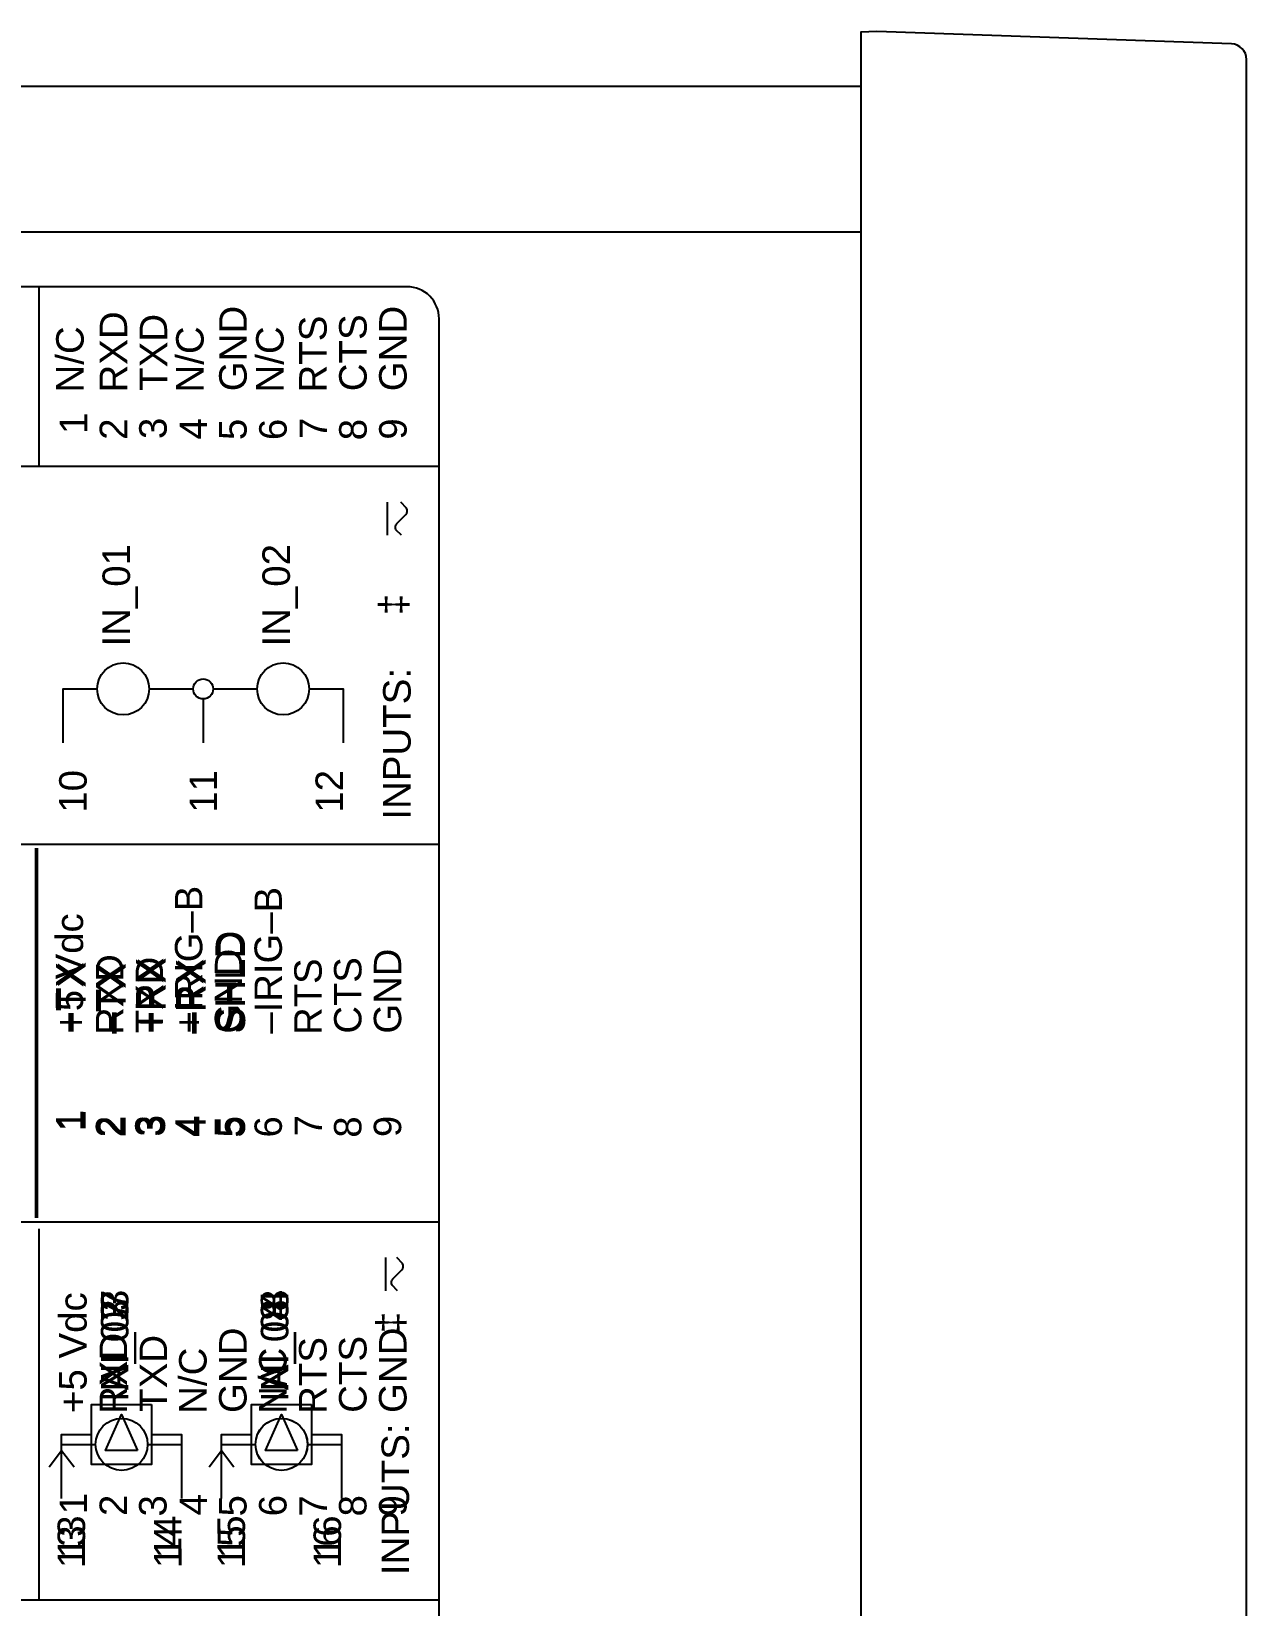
# Model space of a CAD drawing. Extents: x 1.1 to 23.7, y 0.2 to 17.2.
# Drawn here: x 12.071 to 15.11, y 5.063 to 8.999 of the extents above; entities that cross this region are included whole.
import ezdxf

# ---------------------------------------------------------------- set-up
doc = ezdxf.new("R2010")
doc.units = 0
doc.header["$MEASUREMENT"] = 0
for name, color, linetype in [('2_01__00__NO_ETH__EIA-232', 7, 'CONTINUOUS'), ('2_02__01__NO_ETH__EIA-485', 7, 'CONTINUOUS'), ('2_03__02___1__10-100BASE-T', 7, 'CONTINUOUS'), ('2_04__03___1__10-100BASE-T', 7, 'CONTINUOUS'), ('2_05__04___1__100BASE-FX_E', 7, 'CONTINUOUS'), ('2_06__06___2__10-100BASE-T', 7, 'CONTINUOUS'), ('2_07__08___2__100BASE-FX_E', 7, 'CONTINUOUS'), ('2_08__10__FO__NO_ETH__EIA-', 7, 'CONTINUOUS'), ('2_09__11__FO__NO_ETH__EIA-', 7, 'CONTINUOUS'), ('2_10__12__FO___1__10-100BA', 7, 'CONTINUOUS'), ('2_11__13__FO___1__10-100BA', 7, 'CONTINUOUS'), ('2_12__14__FO___1__100BASE-', 7, 'CONTINUOUS'), ('2_13__16__FO___2__10-100BA', 7, 'CONTINUOUS'), ('2_14__18__FO___2__100BASE-', 7, 'CONTINUOUS'), ('3_02__B-___3__DI___4__DO__', 7, 'CONTINUOUS'), ('3_03__1-___4__DI___4__DO', 7, 'CONTINUOUS'), ('3_04__C-___4__DI___4__FHCI', 7, 'CONTINUOUS'), ('3_05__5-___8__AI', 7, 'CONTINUOUS'), ('3_06__6-___4__AI___4__AO', 7, 'CONTINUOUS'), ('3_07__A-__SERIAL_COMM_CARD', 7, 'CONTINUOUS'), ('3_08__3-___8__DI', 7, 'CONTINUOUS'), ('3_09__D-___4__DI___2__FORM', 7, 'CONTINUOUS'), ('7_00______DWG_', 7, 'CONTINUOUS')]:
    doc.layers.add(name, color=color, linetype=linetype)
doc.styles.add('ARIAL', font='arial.ttf')

msp = doc.modelspace()

# ---------------------------------------------------------------- linework, layer by layer
at = {"layer": '2_01__00__NO_ETH__EIA-232'}
msp.add_lwpolyline([(12.0821, 6.0321), (12.0821, 6.9571)], dxfattribs=at)
at = {"layer": '2_02__01__NO_ETH__EIA-485'}
msp.add_lwpolyline([(12.0821, 6.0321), (12.0821, 6.9571)], dxfattribs=at)
at = {"layer": '2_03__02___1__10-100BASE-T'}
msp.add_lwpolyline([(12.0821, 6.0321), (12.0821, 6.9571)], dxfattribs=at)
at = {"layer": '2_04__03___1__10-100BASE-T'}
msp.add_lwpolyline([(12.0821, 6.0321), (12.0821, 6.9571)], dxfattribs=at)
at = {"layer": '2_05__04___1__100BASE-FX_E'}
msp.add_lwpolyline([(12.0821, 6.0321), (12.0821, 6.9571)], dxfattribs=at)
at = {"layer": '2_06__06___2__10-100BASE-T'}
msp.add_lwpolyline([(12.0821, 6.0321), (12.0821, 6.9571)], dxfattribs=at)
at = {"layer": '2_07__08___2__100BASE-FX_E'}
msp.add_lwpolyline([(12.0821, 6.0321), (12.0821, 6.9571)], dxfattribs=at)
at = {"layer": '2_08__10__FO__NO_ETH__EIA-'}
msp.add_lwpolyline([(12.0821, 6.0321), (12.0821, 6.9571)], dxfattribs=at)
at = {"layer": '2_09__11__FO__NO_ETH__EIA-'}
msp.add_lwpolyline([(12.0867, 6.0321), (12.0867, 6.9571)], dxfattribs=at)
at = {"layer": '2_10__12__FO___1__10-100BA'}
msp.add_lwpolyline([(12.0821, 6.0321), (12.0821, 6.9571)], dxfattribs=at)
at = {"layer": '2_11__13__FO___1__10-100BA'}
msp.add_lwpolyline([(12.0867, 6.0321), (12.0867, 6.9571)], dxfattribs=at)
at = {"layer": '2_12__14__FO___1__100BASE-'}
msp.add_lwpolyline([(12.0821, 6.0321), (12.0821, 6.9571)], dxfattribs=at)
at = {"layer": '2_13__16__FO___2__10-100BA'}
msp.add_lwpolyline([(12.0821, 6.0321), (12.0821, 6.9571)], dxfattribs=at)
at = {"layer": '2_14__18__FO___2__100BASE-'}
msp.add_lwpolyline([(12.0821, 6.0321), (12.0821, 6.9571)], dxfattribs=at)
at = {"layer": '3_02__B-___3__DI___4__DO__'}
for points in [[(12.9578, 5.8501), (12.9578, 5.9331)], [(12.1468, 5.3311), (12.1468, 5.4661), (12.2317, 5.4661)], [(12.3618, 5.4661), (12.4467, 5.4661), (12.4467, 5.3311)], [(12.5466, 5.3311), (12.5466, 5.4661), (12.6318, 5.4661)], [(12.7618, 5.4661), (12.8468, 5.4661), (12.8468, 5.3311)]]:
    msp.add_lwpolyline(points, dxfattribs=at)
msp.add_lwpolyline([(12.9868, 5.8501), (12.973, 5.8641, -0.328455), (12.9751, 5.8801), (12.9972, 5.9024, 0.339292), (12.9993, 5.9183), (12.9848, 5.9331)], format="xyb", dxfattribs=at)
for centre in [(12.2968, 5.4661), (12.6966, 5.4661)]:
    msp.add_circle(centre, 0.065, dxfattribs=at)
at = {"layer": '3_03__1-___4__DI___4__DO'}
for points in [[(12.9578, 5.8501), (12.9578, 5.9331)], [(12.1468, 5.3311), (12.1468, 5.4661), (12.2317, 5.4661)], [(12.3618, 5.4661), (12.4467, 5.4661), (12.4467, 5.3311)], [(12.5466, 5.3311), (12.5466, 5.4661), (12.6318, 5.4661)], [(12.7618, 5.4661), (12.8468, 5.4661), (12.8468, 5.3311)]]:
    msp.add_lwpolyline(points, dxfattribs=at)
msp.add_lwpolyline([(12.9868, 5.8501), (12.973, 5.8641, -0.328455), (12.9751, 5.8801), (12.9972, 5.9024, 0.339292), (12.9993, 5.9183), (12.9848, 5.9331)], format="xyb", dxfattribs=at)
for centre in [(12.2968, 5.4661), (12.6968, 5.4661)]:
    msp.add_circle(centre, 0.065, dxfattribs=at)
at = {"layer": '3_04__C-___4__DI___4__FHCI'}
for points in [[(12.9578, 5.8501), (12.9578, 5.9331)], [(12.1468, 5.3311), (12.1468, 5.4661), (12.2317, 5.4661)], [(12.3618, 5.4661), (12.4467, 5.4661), (12.4467, 5.3311)], [(12.5466, 5.3311), (12.5466, 5.4661), (12.6318, 5.4661)], [(12.7618, 5.4661), (12.8468, 5.4661), (12.8468, 5.3311)]]:
    msp.add_lwpolyline(points, dxfattribs=at)
msp.add_lwpolyline([(12.9868, 5.8501), (12.973, 5.8641, -0.328455), (12.9751, 5.8801), (12.9972, 5.9024, 0.339292), (12.9993, 5.9183), (12.9848, 5.9331)], format="xyb", dxfattribs=at)
for centre in [(12.2968, 5.4661), (12.6966, 5.4661)]:
    msp.add_circle(centre, 0.065, dxfattribs=at)
at = {"layer": '3_05__5-___8__AI'}
for points in [[(12.3716, 5.5661), (12.3716, 5.4161), (12.2216, 5.4161), (12.2216, 5.5661), (12.3716, 5.5661)], [(12.7716, 5.5661), (12.7716, 5.4161), (12.6217, 5.4161), (12.6217, 5.5661), (12.7716, 5.5661)], [(12.3366, 5.4511), (12.2566, 5.4511), (12.2966, 5.5411), (12.3366, 5.4511)], [(12.7366, 5.4511), (12.6566, 5.4511), (12.6966, 5.5411), (12.7366, 5.4511)], [(12.1465, 5.3561), (12.1465, 5.4911), (12.2216, 5.4911)], [(12.3716, 5.4911), (12.4467, 5.4911), (12.4467, 5.3561)], [(12.5466, 5.3561), (12.5466, 5.4911), (12.6216, 5.4911)], [(12.7717, 5.4911), (12.8468, 5.4911), (12.8468, 5.3561)], [(12.1153, 5.4099), (12.1465, 5.4511), (12.1777, 5.4099)], [(12.5154, 5.4099), (12.5466, 5.4511), (12.5778, 5.4099)]]:
    msp.add_lwpolyline(points, dxfattribs=at)
at = {"layer": '3_06__6-___4__AI___4__AO'}
for points in [[(12.3716, 5.5661), (12.3716, 5.4161), (12.2216, 5.4161), (12.2216, 5.5661), (12.3716, 5.5661)], [(12.7716, 5.5661), (12.7716, 5.4161), (12.6217, 5.4161), (12.6217, 5.5661), (12.7716, 5.5661)], [(12.3366, 5.4511), (12.2566, 5.4511), (12.2966, 5.5411), (12.3366, 5.4511)], [(12.7366, 5.4511), (12.6566, 5.4511), (12.6966, 5.5411), (12.7366, 5.4511)], [(12.1465, 5.3561), (12.1465, 5.4911), (12.2216, 5.4911)], [(12.3716, 5.4911), (12.4467, 5.4911), (12.4467, 5.3561)], [(12.5466, 5.3561), (12.5466, 5.4911), (12.6216, 5.4911)], [(12.7717, 5.4911), (12.8468, 5.4911), (12.8468, 5.3561)], [(12.1153, 5.4099), (12.1465, 5.4511), (12.1777, 5.4099)], [(12.5154, 5.4099), (12.5466, 5.4511), (12.5778, 5.4099)]]:
    msp.add_lwpolyline(points, dxfattribs=at)
at = {"layer": '3_07__A-__SERIAL_COMM_CARD'}
msp.add_line((12.0905, 5.0771), (12.0905, 6.0054), dxfattribs=at)
at = {"layer": '3_08__3-___8__DI'}
for points in [[(12.9578, 5.8501), (12.9578, 5.9331)], [(12.1468, 5.3311), (12.1467, 5.4661), (12.2317, 5.4661)], [(12.3617, 5.4661), (12.4467, 5.4661), (12.4467, 5.3311)], [(12.5466, 5.3311), (12.5466, 5.4661), (12.6316, 5.4661)], [(12.7616, 5.4661), (12.8466, 5.4661), (12.8466, 5.3311)]]:
    msp.add_lwpolyline(points, dxfattribs=at)
msp.add_lwpolyline([(12.9868, 5.8501), (12.973, 5.8641, -0.328455), (12.9751, 5.8801), (12.9972, 5.9024, 0.339292), (12.9993, 5.9183), (12.9848, 5.9331)], format="xyb", dxfattribs=at)
for centre in [(12.2968, 5.4661), (12.6966, 5.4661)]:
    msp.add_circle(centre, 0.065, dxfattribs=at)
at = {"layer": '3_09__D-___4__DI___2__FORM'}
for points in [[(12.9578, 5.8501), (12.9578, 5.9331)], [(12.1468, 5.3311), (12.1468, 5.4661), (12.2317, 5.4661)], [(12.3618, 5.4661), (12.4467, 5.4661), (12.4467, 5.3311)], [(12.5466, 5.3311), (12.5466, 5.4661), (12.6318, 5.4661)], [(12.7618, 5.4661), (12.8468, 5.4661), (12.8468, 5.3311)]]:
    msp.add_lwpolyline(points, dxfattribs=at)
msp.add_lwpolyline([(12.9868, 5.8501), (12.973, 5.8641, -0.328455), (12.9751, 5.8801), (12.9972, 5.9024, 0.339292), (12.9993, 5.9183), (12.9848, 5.9331)], format="xyb", dxfattribs=at)
for centre in [(12.2968, 5.4661), (12.6966, 5.4661)]:
    msp.add_circle(centre, 0.065, dxfattribs=at)
at = {"layer": '7_00______DWG_'}
for points in [[(15.0721, 8.9676), (14.1855, 8.9986), (14.1455, 8.9972), (14.1455, 1.4437), (14.1855, 1.4423), (15.0721, 1.4733, 0.404026), (15.1101, 1.5126), (15.1101, 8.9283, 0.404026)], [(13.0107, 8.3604), (9.3008, 8.3604, 0.414214), (9.2208, 8.2804), (9.2208, 2.1155, 0.414212), (9.3008, 2.0355), (13.0107, 2.0355, 0.414211), (13.0907, 2.1155), (13.0907, 8.2804, 0.414219)]]:
    msp.add_lwpolyline(points, format="xyb", close=True, dxfattribs=at)
for points in [[(14.1455, 1.5787), (9.0507, 1.5787), (9.0507, 8.8622), (14.1455, 8.8622)], [(9.0507, 8.498), (14.1455, 8.498)], [(12.0907, 7.9121), (12.0907, 8.3604)], [(9.2207, 7.9121), (13.0907, 7.9121)], [(12.9617, 7.7389), (12.9617, 7.8218)], [(12.1507, 7.2199), (12.1507, 7.3548), (12.2357, 7.3548)], [(12.3657, 7.3548), (12.4757, 7.3548)], [(12.5007, 7.3298), (12.5007, 7.2199)], [(12.5257, 7.3548), (12.6358, 7.3548)], [(12.7658, 7.3548), (12.8508, 7.3548), (12.8508, 7.2199)], [(9.2207, 6.9671), (13.0907, 6.9671)], [(9.2208, 6.0221), (13.0907, 6.0221)], [(9.2208, 5.0771), (13.0907, 5.0771)]]:
    msp.add_lwpolyline(points, dxfattribs=at)
msp.add_lwpolyline([(12.9967, 7.7389), (12.9829, 7.7529, -0.328455), (12.985, 7.7688), (13.0072, 7.7911, 0.339292), (13.0092, 7.8071), (12.9947, 7.8218)], format="xyb", dxfattribs=at)
for centre, radius in [((12.3007, 7.3548), 0.065), ((12.7008, 7.3548), 0.065), ((12.5007, 7.3548), 0.025)]:
    msp.add_circle(centre, radius, dxfattribs=at)

# ---------------------------------------------------------------- texts
at = {"layer": '2_01__00__NO_ETH__EIA-232', "style": 'ARIAL'}
for s, height, p in [('+IRIG–B', 0.06846, (12.4987, 6.4933)), ('–IRIG–B', 0.06846, (12.6976, 6.4931)), ('+5 Vdc', 0.06846, (12.2004, 6.4933)), ('GND', 0.06846, (12.5982, 6.493)), ('GND', 0.06846, (12.996, 6.493)), ('RXD', 0.06846, (12.3009, 6.4898)), ('TXD', 0.06846, (12.4003, 6.4941)), ('RTS', 0.06846, (12.7971, 6.4898)), ('CTS', 0.06846, (12.8966, 6.493)), ('1', 0.0685, (12.2014, 6.2488)), ('2', 0.0685, (12.3008, 6.234)), ('3', 0.0685, (12.3992, 6.236)), ('4', 0.0685, (12.4998, 6.2347)), ('5', 0.0685, (12.5981, 6.2334)), ('6', 0.0685, (12.6976, 6.2333)), ('7', 0.0685, (12.7981, 6.2363)), ('8', 0.0685, (12.8965, 6.2329)), ('9', 0.0685, (12.9959, 6.2344))]:
    msp.add_text(s, height=height, rotation=90, dxfattribs=at).set_placement(p)
at = {"layer": '2_02__01__NO_ETH__EIA-485', "style": 'ARIAL'}
for s, height, p in [('SHLD', 0.06883, (12.6003, 6.4936)), ('+TX', 0.06883, (12.2014, 6.4933)), ('–TX', 0.06883, (12.3014, 6.4931)), ('+RX', 0.06883, (12.4014, 6.4933)), ('–RX', 0.06883, (12.5014, 6.4931)), ('1', 0.0688, (12.2014, 6.2488)), ('2', 0.0688, (12.3014, 6.234)), ('3', 0.0688, (12.4003, 6.236)), ('4', 0.0688, (12.5014, 6.2347)), ('5', 0.0688, (12.6003, 6.2334))]:
    msp.add_text(s, height=height, rotation=90, dxfattribs=at).set_placement(p)
at = {"layer": '2_03__02___1__10-100BASE-T', "style": 'ARIAL'}
for s, height, p in [('+IRIG–B', 0.06846, (12.4987, 6.4933)), ('–IRIG–B', 0.06846, (12.6976, 6.4931)), ('+5 Vdc', 0.06846, (12.2004, 6.4933)), ('GND', 0.06846, (12.5982, 6.493)), ('GND', 0.06846, (12.996, 6.493)), ('RXD', 0.06846, (12.3009, 6.4898)), ('TXD', 0.06846, (12.4003, 6.4941)), ('RTS', 0.06846, (12.7971, 6.4898)), ('CTS', 0.06846, (12.8966, 6.493)), ('1', 0.0685, (12.2014, 6.2488)), ('2', 0.0685, (12.3008, 6.234)), ('3', 0.0685, (12.3992, 6.236)), ('4', 0.0685, (12.4998, 6.2347)), ('5', 0.0685, (12.5981, 6.2334)), ('6', 0.0685, (12.6976, 6.2333)), ('7', 0.0685, (12.7981, 6.2363)), ('8', 0.0685, (12.8965, 6.2329)), ('9', 0.0685, (12.9959, 6.2344))]:
    msp.add_text(s, height=height, rotation=90, dxfattribs=at).set_placement(p)
at = {"layer": '2_04__03___1__10-100BASE-T', "style": 'ARIAL'}
for s, height, p in [('SHLD', 0.06883, (12.6057, 6.4936)), ('+TX', 0.06883, (12.2068, 6.4933)), ('–TX', 0.06883, (12.3068, 6.4931)), ('+RX', 0.06883, (12.4068, 6.4933)), ('–RX', 0.06883, (12.5068, 6.4931)), ('1', 0.0688, (12.2067, 6.2487)), ('2', 0.0688, (12.3067, 6.234)), ('3', 0.0688, (12.4056, 6.236)), ('4', 0.0688, (12.5067, 6.2347)), ('5', 0.0688, (12.6056, 6.2334))]:
    msp.add_text(s, height=height, rotation=90, dxfattribs=at).set_placement(p)
at = {"layer": '2_05__04___1__100BASE-FX_E', "style": 'ARIAL'}
for s, height, p in [('+IRIG–B', 0.06846, (12.4987, 6.4933)), ('–IRIG–B', 0.06846, (12.6976, 6.4931)), ('+5 Vdc', 0.06846, (12.2004, 6.4933)), ('GND', 0.06846, (12.5982, 6.493)), ('GND', 0.06846, (12.996, 6.493)), ('RXD', 0.06846, (12.3009, 6.4898)), ('TXD', 0.06846, (12.4003, 6.4941)), ('RTS', 0.06846, (12.7971, 6.4898)), ('CTS', 0.06846, (12.8966, 6.493)), ('1', 0.0685, (12.2014, 6.2488)), ('2', 0.0685, (12.3008, 6.234)), ('3', 0.0685, (12.3992, 6.236)), ('4', 0.0685, (12.4998, 6.2347)), ('5', 0.0685, (12.5981, 6.2334)), ('6', 0.0685, (12.6976, 6.2333)), ('7', 0.0685, (12.7981, 6.2363)), ('8', 0.0685, (12.8965, 6.2329)), ('9', 0.0685, (12.9959, 6.2344))]:
    msp.add_text(s, height=height, rotation=90, dxfattribs=at).set_placement(p)
at = {"layer": '2_06__06___2__10-100BASE-T', "style": 'ARIAL'}
for s, height, p in [('+IRIG–B', 0.06846, (12.4987, 6.4933)), ('–IRIG–B', 0.06846, (12.6976, 6.4931)), ('+5 Vdc', 0.06846, (12.2004, 6.4933)), ('GND', 0.06846, (12.5982, 6.493)), ('GND', 0.06846, (12.996, 6.493)), ('RXD', 0.06846, (12.3009, 6.4898)), ('TXD', 0.06846, (12.4003, 6.4941)), ('RTS', 0.06846, (12.7971, 6.4898)), ('CTS', 0.06846, (12.8966, 6.493)), ('1', 0.0685, (12.2014, 6.2488)), ('2', 0.0685, (12.3008, 6.234)), ('3', 0.0685, (12.3992, 6.236)), ('4', 0.0685, (12.4998, 6.2347)), ('5', 0.0685, (12.5981, 6.2334)), ('6', 0.0685, (12.6976, 6.2333)), ('7', 0.0685, (12.7981, 6.2363)), ('8', 0.0685, (12.8965, 6.2329)), ('9', 0.0685, (12.9959, 6.2344))]:
    msp.add_text(s, height=height, rotation=90, dxfattribs=at).set_placement(p)
at = {"layer": '2_07__08___2__100BASE-FX_E', "style": 'ARIAL'}
for s, height, p in [('+IRIG–B', 0.06846, (12.4987, 6.4933)), ('–IRIG–B', 0.06846, (12.6976, 6.4931)), ('+5 Vdc', 0.06846, (12.2004, 6.4933)), ('GND', 0.06846, (12.5982, 6.493)), ('GND', 0.06846, (12.996, 6.493)), ('RXD', 0.06846, (12.3009, 6.4898)), ('TXD', 0.06846, (12.4003, 6.4941)), ('RTS', 0.06846, (12.7971, 6.4898)), ('CTS', 0.06846, (12.8966, 6.493)), ('1', 0.0685, (12.2014, 6.2488)), ('2', 0.0685, (12.3008, 6.234)), ('3', 0.0685, (12.3992, 6.236)), ('4', 0.0685, (12.4998, 6.2347)), ('5', 0.0685, (12.5981, 6.2334)), ('6', 0.0685, (12.6976, 6.2333)), ('7', 0.0685, (12.7981, 6.2363)), ('8', 0.0685, (12.8965, 6.2329)), ('9', 0.0685, (12.9959, 6.2344))]:
    msp.add_text(s, height=height, rotation=90, dxfattribs=at).set_placement(p)
at = {"layer": '2_08__10__FO__NO_ETH__EIA-', "style": 'ARIAL'}
for s, height, p in [('+IRIG–B', 0.06846, (12.4987, 6.4933)), ('–IRIG–B', 0.06846, (12.6976, 6.4931)), ('+5 Vdc', 0.06846, (12.2004, 6.4933)), ('GND', 0.06846, (12.5982, 6.493)), ('GND', 0.06846, (12.996, 6.493)), ('RXD', 0.06846, (12.3009, 6.4898)), ('TXD', 0.06846, (12.4003, 6.4941)), ('RTS', 0.06846, (12.7971, 6.4898)), ('CTS', 0.06846, (12.8966, 6.493)), ('1', 0.0685, (12.2014, 6.2488)), ('2', 0.0685, (12.3008, 6.234)), ('3', 0.0685, (12.3992, 6.236)), ('4', 0.0685, (12.4998, 6.2347)), ('5', 0.0685, (12.5981, 6.2334)), ('6', 0.0685, (12.6976, 6.2333)), ('7', 0.0685, (12.7981, 6.2363)), ('8', 0.0685, (12.8965, 6.2329)), ('9', 0.0685, (12.9959, 6.2344))]:
    msp.add_text(s, height=height, rotation=90, dxfattribs=at).set_placement(p)
at = {"layer": '2_09__11__FO__NO_ETH__EIA-', "style": 'ARIAL'}
for s, height, p in [('SHLD', 0.06883, (12.6057, 6.4936)), ('+TX', 0.06883, (12.2068, 6.4933)), ('–TX', 0.06883, (12.3068, 6.4931)), ('+RX', 0.06883, (12.4068, 6.4933)), ('–RX', 0.06883, (12.5068, 6.4931)), ('1', 0.0688, (12.2067, 6.2487)), ('2', 0.0688, (12.3067, 6.234)), ('3', 0.0688, (12.4056, 6.236)), ('4', 0.0688, (12.5067, 6.2347)), ('5', 0.0688, (12.6056, 6.2334))]:
    msp.add_text(s, height=height, rotation=90, dxfattribs=at).set_placement(p)
at = {"layer": '2_10__12__FO___1__10-100BA', "style": 'ARIAL'}
for s, height, p in [('+IRIG–B', 0.06846, (12.4987, 6.4933)), ('–IRIG–B', 0.06846, (12.6976, 6.4931)), ('+5 Vdc', 0.06846, (12.2004, 6.4933)), ('GND', 0.06846, (12.5982, 6.493)), ('GND', 0.06846, (12.996, 6.493)), ('RXD', 0.06846, (12.3009, 6.4898)), ('TXD', 0.06846, (12.4003, 6.4941)), ('RTS', 0.06846, (12.7971, 6.4898)), ('CTS', 0.06846, (12.8966, 6.493)), ('1', 0.0685, (12.2014, 6.2488)), ('2', 0.0685, (12.3008, 6.234)), ('3', 0.0685, (12.3992, 6.236)), ('4', 0.0685, (12.4998, 6.2347)), ('5', 0.0685, (12.5981, 6.2334)), ('6', 0.0685, (12.6976, 6.2333)), ('7', 0.0685, (12.7981, 6.2363)), ('8', 0.0685, (12.8965, 6.2329)), ('9', 0.0685, (12.9959, 6.2344))]:
    msp.add_text(s, height=height, rotation=90, dxfattribs=at).set_placement(p)
at = {"layer": '2_11__13__FO___1__10-100BA', "style": 'ARIAL'}
for s, height, p in [('SHLD', 0.06883, (12.6057, 6.4936)), ('+TX', 0.06883, (12.2068, 6.4933)), ('–TX', 0.06883, (12.3068, 6.4931)), ('+RX', 0.06883, (12.4068, 6.4933)), ('–RX', 0.06883, (12.5068, 6.4931)), ('1', 0.0688, (12.2067, 6.2487)), ('2', 0.0688, (12.3067, 6.234)), ('3', 0.0688, (12.4056, 6.236)), ('4', 0.0688, (12.5067, 6.2347)), ('5', 0.0688, (12.6056, 6.2334))]:
    msp.add_text(s, height=height, rotation=90, dxfattribs=at).set_placement(p)
at = {"layer": '2_12__14__FO___1__100BASE-', "style": 'ARIAL'}
for s, height, p in [('+IRIG–B', 0.06846, (12.4987, 6.4933)), ('–IRIG–B', 0.06846, (12.6976, 6.4931)), ('+5 Vdc', 0.06846, (12.2004, 6.4933)), ('GND', 0.06846, (12.5982, 6.493)), ('GND', 0.06846, (12.996, 6.493)), ('RXD', 0.06846, (12.3009, 6.4898)), ('TXD', 0.06846, (12.4003, 6.4941)), ('RTS', 0.06846, (12.7971, 6.4898)), ('CTS', 0.06846, (12.8966, 6.493)), ('1', 0.0685, (12.2014, 6.2488)), ('2', 0.0685, (12.3008, 6.234)), ('3', 0.0685, (12.3992, 6.236)), ('4', 0.0685, (12.4998, 6.2347)), ('5', 0.0685, (12.5981, 6.2334)), ('6', 0.0685, (12.6976, 6.2333)), ('7', 0.0685, (12.7981, 6.2363)), ('8', 0.0685, (12.8965, 6.2329)), ('9', 0.0685, (12.9959, 6.2344))]:
    msp.add_text(s, height=height, rotation=90, dxfattribs=at).set_placement(p)
at = {"layer": '2_13__16__FO___2__10-100BA', "style": 'ARIAL'}
for s, height, p in [('+IRIG–B', 0.06846, (12.4987, 6.4933)), ('–IRIG–B', 0.06846, (12.6976, 6.4931)), ('+5 Vdc', 0.06846, (12.2004, 6.4933)), ('GND', 0.06846, (12.5982, 6.493)), ('GND', 0.06846, (12.996, 6.493)), ('RXD', 0.06846, (12.3009, 6.4898)), ('TXD', 0.06846, (12.4003, 6.4941)), ('RTS', 0.06846, (12.7971, 6.4898)), ('CTS', 0.06846, (12.8966, 6.493)), ('1', 0.0685, (12.2014, 6.2488)), ('2', 0.0685, (12.3008, 6.234)), ('3', 0.0685, (12.3992, 6.236)), ('4', 0.0685, (12.4998, 6.2347)), ('5', 0.0685, (12.5981, 6.2334)), ('6', 0.0685, (12.6976, 6.2333)), ('7', 0.0685, (12.7981, 6.2363)), ('8', 0.0685, (12.8965, 6.2329)), ('9', 0.0685, (12.9959, 6.2344))]:
    msp.add_text(s, height=height, rotation=90, dxfattribs=at).set_placement(p)
at = {"layer": '2_14__18__FO___2__100BASE-', "style": 'ARIAL'}
for s, height, p in [('+IRIG–B', 0.06846, (12.4987, 6.4933)), ('–IRIG–B', 0.06846, (12.6976, 6.4931)), ('+5 Vdc', 0.06846, (12.2004, 6.4933)), ('GND', 0.06846, (12.5982, 6.493)), ('GND', 0.06846, (12.996, 6.493)), ('RXD', 0.06846, (12.3009, 6.4898)), ('TXD', 0.06846, (12.4003, 6.4941)), ('RTS', 0.06846, (12.7971, 6.4898)), ('CTS', 0.06846, (12.8966, 6.493)), ('1', 0.0685, (12.2014, 6.2488)), ('2', 0.0685, (12.3008, 6.234)), ('3', 0.0685, (12.3992, 6.236)), ('4', 0.0685, (12.4998, 6.2347)), ('5', 0.0685, (12.5981, 6.2334)), ('6', 0.0685, (12.6976, 6.2333)), ('7', 0.0685, (12.7981, 6.2363)), ('8', 0.0685, (12.8965, 6.2329)), ('9', 0.0685, (12.9959, 6.2344))]:
    msp.add_text(s, height=height, rotation=90, dxfattribs=at).set_placement(p)
at = {"layer": '3_02__B-___3__DI___4__DO__', "style": 'ARIAL'}
for s, height, p in [('IN_02', 0.06883, (12.3138, 5.572)), ('IN_03', 0.06883, (12.7138, 5.572)), ('‡', 0.0688, (13.0027, 5.7442)), ('INPUTS:', 0.06883, (13.0156, 5.1393)), ('13', 0.06883, (12.2055, 5.1566)), ('14', 0.06883, (12.4466, 5.1566)), ('15', 0.06883, (12.6055, 5.1566)), ('16', 0.06883, (12.8455, 5.1566))]:
    msp.add_text(s, height=height, rotation=90, dxfattribs=at).set_placement(p)
at = {"layer": '3_03__1-___4__DI___4__DO', "style": 'ARIAL'}
for s, height, p in [('IN_04', 0.06883, (12.7138, 5.572)), ('IN_03', 0.06883, (12.3138, 5.572)), ('‡', 0.0688, (13.0027, 5.7442)), ('INPUTS:', 0.06883, (13.0156, 5.1393)), ('13', 0.06883, (12.2055, 5.1566)), ('14', 0.06883, (12.4466, 5.1566)), ('15', 0.06883, (12.6055, 5.1566)), ('16', 0.06883, (12.8455, 5.1566))]:
    msp.add_text(s, height=height, rotation=90, dxfattribs=at).set_placement(p)
at = {"layer": '3_04__C-___4__DI___4__FHCI', "style": 'ARIAL'}
for s, height, p in [('IN_04', 0.06883, (12.7138, 5.572)), ('IN_03', 0.06883, (12.3138, 5.572)), ('‡', 0.0688, (13.0027, 5.7442)), ('INPUTS:', 0.06883, (13.0156, 5.1393)), ('13', 0.06883, (12.2055, 5.1566)), ('14', 0.06883, (12.4466, 5.1566)), ('15', 0.06883, (12.6055, 5.1566)), ('16', 0.06883, (12.8455, 5.1566))]:
    msp.add_text(s, height=height, rotation=90, dxfattribs=at).set_placement(p)
at = {"layer": '3_05__5-___8__AI', "style": 'ARIAL'}
for s, p in [('AI_07', (12.3138, 5.6015)), ('AI_08', (12.7138, 5.6015)), ('13', (12.2054, 5.1815)), ('14', (12.4465, 5.1815)), ('15', (12.6054, 5.1815)), ('16', (12.8455, 5.1815))]:
    msp.add_text(s, height=0.06883, rotation=90, dxfattribs=at).set_placement(p)
at = {"layer": '3_06__6-___4__AI___4__AO', "style": 'ARIAL'}
for s, p in [('AI_03', (12.3138, 5.6015)), ('AI_04', (12.7137, 5.6015)), ('13', (12.2054, 5.1815)), ('14', (12.4465, 5.1815)), ('15', (12.6054, 5.1815)), ('16', (12.8455, 5.1815))]:
    msp.add_text(s, height=0.06883, rotation=90, dxfattribs=at).set_placement(p)
at = {"layer": '3_07__A-__SERIAL_COMM_CARD', "style": 'ARIAL'}
for s, height, p in [('+5 Vdc', 0.06883, (12.2093, 5.5444)), ('GND', 0.06883, (12.6093, 5.5446)), ('GND', 0.06883, (13.0093, 5.5446)), ('RXD', 0.06883, (12.3105, 5.5422)), ('TXD', 0.06883, (12.4104, 5.5475)), ('RTS', 0.06883, (12.8093, 5.5422)), ('CTS', 0.06883, (12.9093, 5.5449)), ('N/C', 0.06883, (12.5093, 5.5424)), ('N/C', 0.06883, (12.7093, 5.5424)), ('1', 0.0688, (12.2104, 5.2913)), ('2', 0.0688, (12.3104, 5.2869)), ('3', 0.0688, (12.4092, 5.2857)), ('4', 0.0688, (12.5104, 5.2885)), ('5', 0.0688, (12.6092, 5.2858)), ('6', 0.0688, (12.7092, 5.2861)), ('7', 0.0688, (12.8104, 5.2852)), ('8', 0.0688, (12.9092, 5.2858)), ('9', 0.0688, (13.0093, 5.2858))]:
    msp.add_text(s, height=height, rotation=90, dxfattribs=at).set_placement(p)
at = {"layer": '3_08__3-___8__DI', "style": 'ARIAL'}
for s, height, p in [('IN_07', 0.06883, (12.3138, 5.572)), ('IN_08', 0.06883, (12.7138, 5.572)), ('‡', 0.0688, (13.0027, 5.7442)), ('INPUTS:', 0.06883, (13.0156, 5.1393)), ('13', 0.06883, (12.2055, 5.1566)), ('14', 0.06883, (12.4466, 5.1566)), ('15', 0.06883, (12.6055, 5.1566)), ('16', 0.06883, (12.8455, 5.1566))]:
    msp.add_text(s, height=height, rotation=90, dxfattribs=at).set_placement(p)
at = {"layer": '3_09__D-___4__DI___2__FORM', "style": 'ARIAL'}
for s, height, p in [('IN_04', 0.06883, (12.7138, 5.572)), ('IN_03', 0.06883, (12.3138, 5.572)), ('‡', 0.0688, (13.0027, 5.7442)), ('INPUTS:', 0.06883, (13.0156, 5.1393)), ('13', 0.06883, (12.2055, 5.1566)), ('14', 0.06883, (12.4466, 5.1566)), ('15', 0.06883, (12.6055, 5.1566)), ('16', 0.06883, (12.8455, 5.1566))]:
    msp.add_text(s, height=height, rotation=90, dxfattribs=at).set_placement(p)
at = {"layer": '7_00______DWG_', "style": 'ARIAL'}
for s, height, p in [('GND', 0.06883, (12.6096, 8.0991)), ('GND', 0.06883, (13.0096, 8.0991)), ('RXD', 0.06883, (12.3107, 8.0959)), ('TXD', 0.06883, (12.4107, 8.1002)), ('RTS', 0.06883, (12.8096, 8.0959)), ('CTS', 0.06883, (12.9096, 8.0991)), ('N/C', 0.06883, (12.2019, 8.0959)), ('N/C', 0.06883, (12.5019, 8.0959)), ('N/C', 0.06883, (12.7019, 8.0959)), ('1', 0.0688, (12.2107, 7.9923)), ('3', 0.0688, (12.4095, 7.9796)), ('4', 0.0688, (12.5107, 7.9782)), ('7', 0.0688, (12.8107, 7.9798)), ('2', 0.0688, (12.3107, 7.9776)), ('5', 0.0688, (12.6095, 7.9769)), ('6', 0.0688, (12.7096, 7.9769)), ('8', 0.0688, (12.9096, 7.9764)), ('9', 0.0688, (13.0096, 7.978)), ('IN_01', 0.06883, (12.3177, 7.4607)), ('IN_02', 0.06883, (12.7177, 7.4607)), ('‡', 0.0688, (13.0099, 7.5393)), ('INPUTS:', 0.06883, (13.0196, 7.028)), ('10', 0.06883, (12.2094, 7.0453)), ('11', 0.06883, (12.5354, 7.0453)), ('12', 0.06883, (12.8505, 7.0453))]:
    msp.add_text(s, height=height, rotation=90, dxfattribs=at).set_placement(p)

doc.saveas('drawing.dxf')
